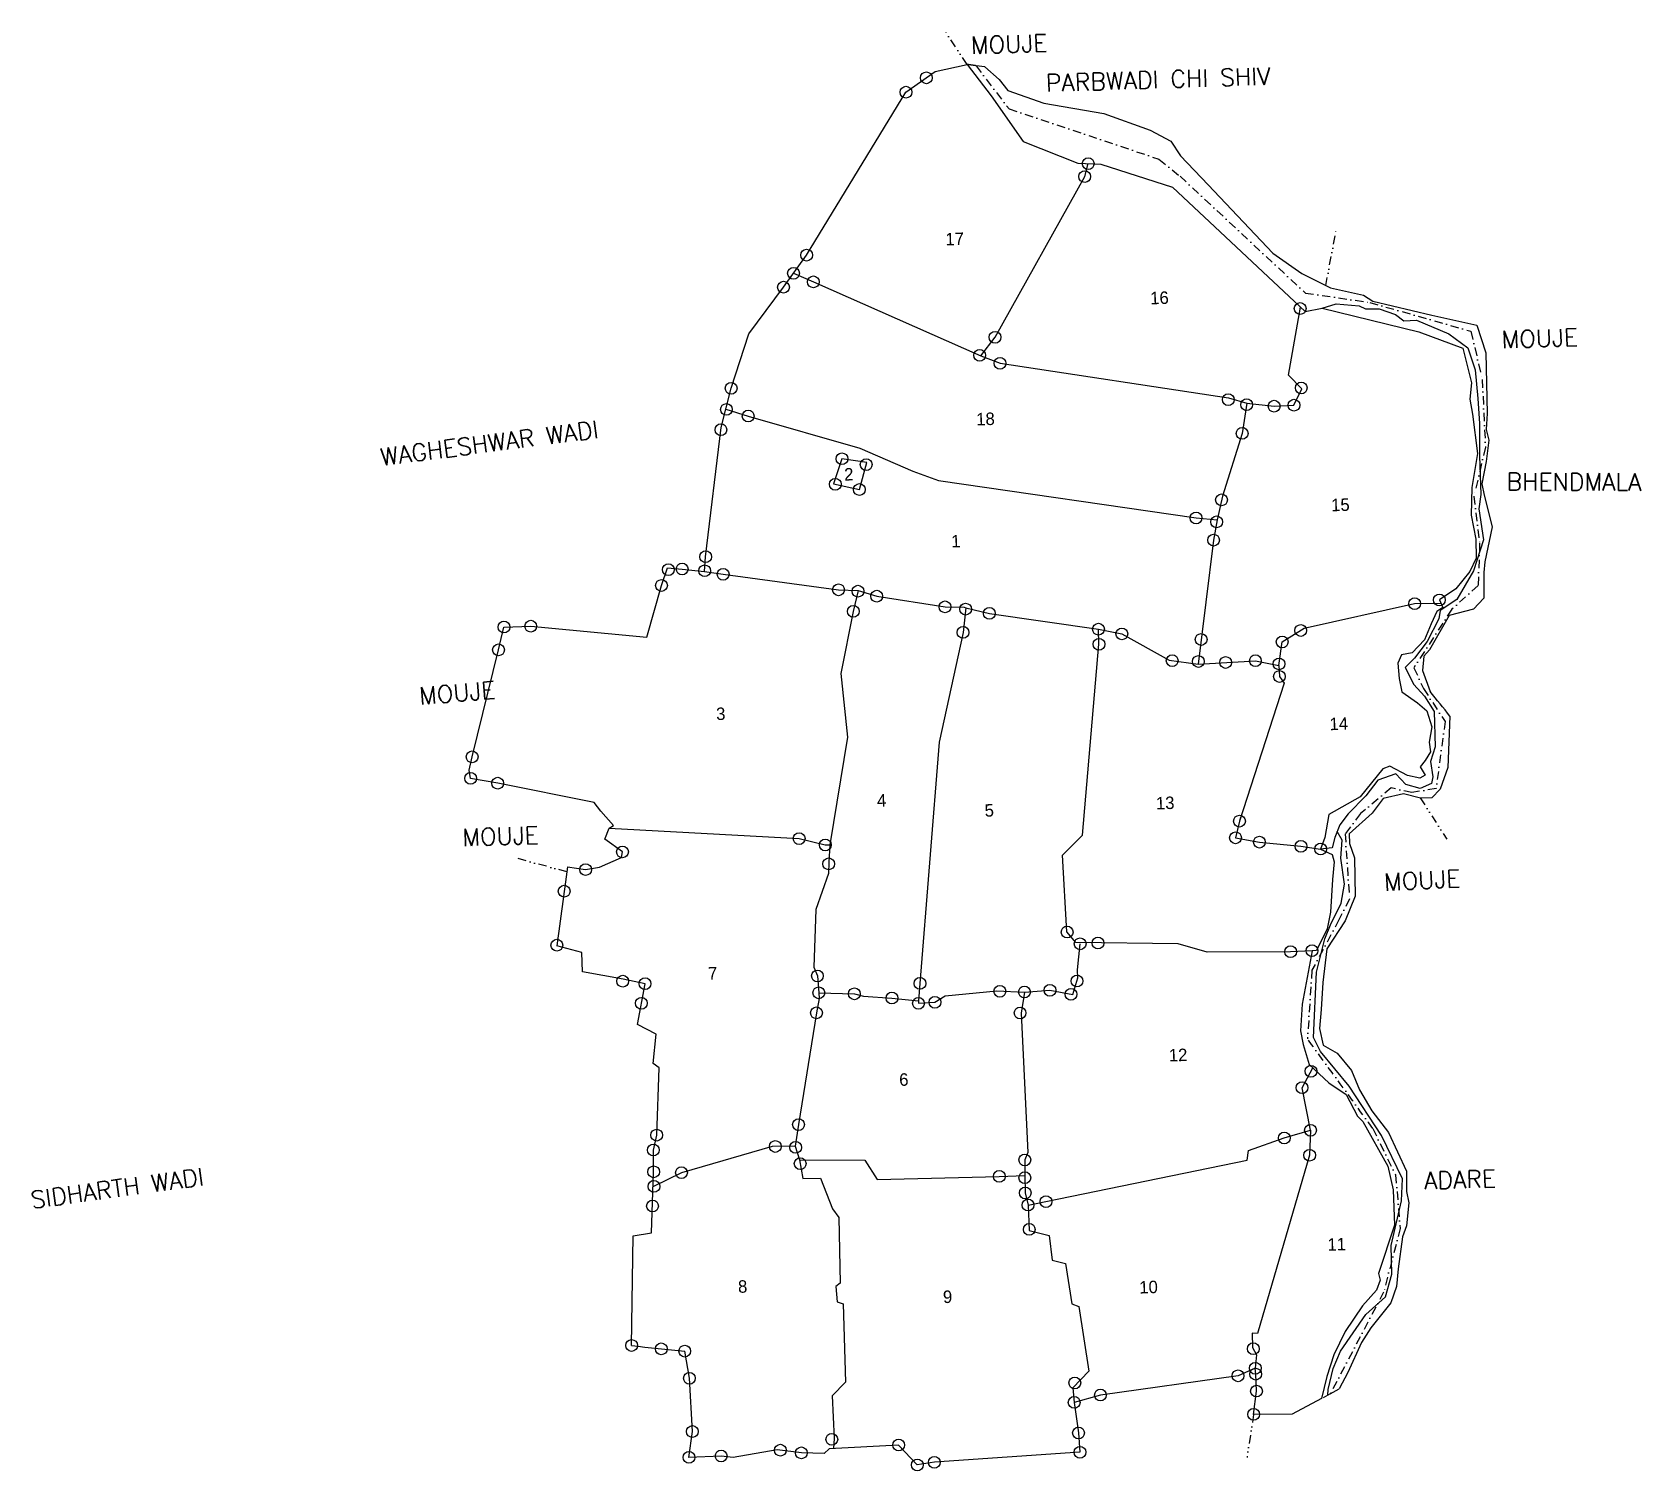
# Model space of a CAD drawing. Header units: metres. Extents: x 353859 to 354825, y 1751797 to 1752661.
import ezdxf
from ezdxf.enums import TextEntityAlignment as Align

# ---------------------------------------------------------------- set-up
doc = ezdxf.new("R2010")
doc.units = ezdxf.units.M
doc.header["$MEASUREMENT"] = 0
doc.linetypes.add('DASHDOT', pattern=[1, 0.5, -0.25, 0, -0.25])
doc.linetypes.add('DIVIDE', pattern=[1.25, 0.5, -0.25, 0, -0.25, 0, -0.25])
for name, color, linetype in [('LINE_WATER', 4, 'Continuous'), ('OFF', 1, 'Continuous'), ('POLY_PARCEL', 6, 'Continuous'), ('POLY_WATER', 4, 'Continuous'), ('TEXT_MAPOUT', 7, 'Continuous'), ('TEXT_PARCEL', 7, 'Continuous'), ('V_BOUND_LINE', 7, 'Continuous'), ('V_BOUND_STREAM_LINE', 7, 'DASHDOT'), ('V_DIVIDE_LINE', 7, 'DIVIDE')]:
    doc.layers.add(name, color=color, linetype=linetype)
doc.styles.get("Standard").update_dxf_attribs({"font": 'simplex.shx'})
doc.styles.add('TEXT_MAP', font='')
doc.styles.get('TEXT_MAP').set_extended_font_data('Kruti Dev 050')

msp = doc.modelspace()

# ---------------------------------------------------------------- linework, layer by layer
for centre in [(354396.18, 1752633.56), (354383.93, 1752624.92), (354491.35, 1752574.22), (354493.43, 1752581.99), (354324.22, 1752527), (354316.35, 1752516.11), (354310.33, 1752507.77), (354328.27, 1752510.96), (354620.8, 1752494.94), (354437.45, 1752477.68), (354428.22, 1752466.84), (354440.43, 1752462.04), (354278.88, 1752447.04), (354621.43, 1752447.25), (354577.58, 1752440.21), (354588.62, 1752437.17), (354276.04, 1752434.32), (354289.12, 1752430.34), (354605.15, 1752436.28), (354617.07, 1752436.86), (354272.71, 1752422.13), (354585.92, 1752419.92), (354345.45, 1752404.68), (354360.03, 1752401.18), (354341.44, 1752389.37), (354355.94, 1752386.19), (354573.53, 1752380), (354558.25, 1752369.13), (354570.59, 1752366.77), (354568.75, 1752355.8), (354263.56, 1752345.82), (354241.17, 1752338.07), (354249.43, 1752338.44), (354262.96, 1752337.4), (354274.06, 1752335.28), (354237.01, 1752328.56), (354343.41, 1752325.96), (354355.08, 1752325.11), (354366.35, 1752322.11), (354352.26, 1752313.02), (354407.39, 1752315.73), (354419.75, 1752314.35), (354434.05, 1752311.78), (354689.59, 1752317.64), (354704.45, 1752319.88), (354142.37, 1752303.58), (354158.47, 1752304.11), (354499.58, 1752302.29), (354418.24, 1752300.37), (354499.9, 1752293.23), (354513.66, 1752299.47), (354561.3, 1752296.14), (354609.99, 1752294.66), (354621.13, 1752301.52), (354139.08, 1752289.87), (354543.88, 1752283.37), (354559.65, 1752282.9), (354593.91, 1752283.36), (354576.02, 1752282.31), (354608.08, 1752281.45), (354608.33, 1752273.89), (354123.22, 1752225.61), (354122.31, 1752212.68), (354138.6, 1752209.79), (354584.33, 1752186.97), (354319.74, 1752176.49), (354581.96, 1752176.96), (354213.57, 1752168.5), (354335.44, 1752172.68), (354596.31, 1752174.35), (354621.25, 1752171.87), (354633.1, 1752170.19), (354191.43, 1752157.89), (354337.49, 1752161.31), (354178.55, 1752144.89), (354480.76, 1752120.35), (354174.15, 1752112.46), (354488.58, 1752113.3), (354499.29, 1752113.73), (354615.04, 1752108.51), (354627.91, 1752109.16), (354213.74, 1752090.83), (354227.15, 1752089.34), (354330.72, 1752093.99), (354392.31, 1752089.49), (354486.69, 1752090.93), (354331.53, 1752083.84), (354352.92, 1752083.24), (354375.47, 1752080.69), (354440.34, 1752084.76), (354455.12, 1752084.32), (354470.43, 1752085.39), (354483.08, 1752082.95), (354224.96, 1752077.57), (354330.15, 1752071.8), (354391.44, 1752077.54), (354401.33, 1752078.18), (354452.5, 1752071.72), (354627.25, 1752036.72), (354621.93, 1752026.84), (354319.35, 1752004.67), (354234.12, 1751998.35), (354611.24, 1751996.64), (354627.03, 1752001.26), (354232.12, 1751989.41), (354305.41, 1751991.53), (354317.6, 1751990.99), (354455.31, 1751983.45), (354626.46, 1751986.27), (354232.3, 1751976.31), (354249.03, 1751975.78), (354320.37, 1751981.21), (354439.97, 1751973.56), (354232.49, 1751967.56), (354455.34, 1751972.76), (354455.58, 1751963.62), (354231.63, 1751955.76), (354457.29, 1751956.33), (354468.05, 1751958.42), (354457.99, 1751941.71), (354219.05, 1751871.97), (354236.89, 1751869.96), (354251, 1751868.58), (354592.59, 1751870.03), (354593.8, 1751858.28), (354253.81, 1751852.27), (354485.36, 1751849.46), (354583.47, 1751853.75), (354594.07, 1751854.75), (354500.77, 1751842.17), (354594.55, 1751844.57), (354485, 1751837.79), (354592.82, 1751830.59), (354255.58, 1751820.27), (354487.62, 1751819.4), (354308.44, 1751809.05), (354339.34, 1751815.57), (354379.51, 1751812.17), (354253.54, 1751804.77), (354272.85, 1751805.56), (354321.06, 1751807.46), (354390.73, 1751800.22), (354400.98, 1751801.79), (354488.49, 1751807.81)]:
    msp.add_circle(centre, 3.54)
at = {"layer": 'LINE_WATER'}
for p, q in [((354633.95, 1752495.07), (354642.5, 1752497.67)), ((354642.5, 1752497.67), (354656.19, 1752496.55)), ((354656.19, 1752496.55), (354659.97, 1752494.81)), ((354659.97, 1752494.81), (354668.35, 1752494.76)), ((354668.35, 1752494.76), (354678.08, 1752491.35)), ((354678.08, 1752491.35), (354683.17, 1752487.47)), ((354683.17, 1752487.47), (354690.6, 1752488.02)), ((354690.6, 1752488.02), (354710.11, 1752479.64)), ((354710.11, 1752479.64), (354721.54, 1752471.31)), ((354721.54, 1752471.31), (354726, 1752458.12)), ((354726, 1752458.12), (354727.48, 1752440.98)), ((354727.48, 1752440.98), (354728.54, 1752425.86)), ((354728.54, 1752425.86), (354728.56, 1752406.48)), ((354728.56, 1752406.48), (354729.3, 1752383.19)), ((354729.3, 1752383.19), (354728.19, 1752374.67)), ((354728.19, 1752374.67), (354730.95, 1752356.02)), ((354730.95, 1752356.02), (354725.02, 1752337.39)), ((354725.02, 1752337.39), (354714.91, 1752320.11)), ((354714.91, 1752320.11), (354704.85, 1752313.48)), ((354704.02, 1752308.52), (354697.12, 1752295)), ((354704.85, 1752313.48), (354704.02, 1752308.52)), ((354697.12, 1752295), (354689.55, 1752284.89)), ((354689.55, 1752284.89), (354683.81, 1752279.19)), ((354683.81, 1752279.19), (354689.06, 1752269.1)), ((354689.06, 1752269.1), (354695.59, 1752262.1)), ((354695.59, 1752262.1), (354701.21, 1752252.81)), ((354701.21, 1752252.81), (354701.88, 1752231.53)), ((354701.88, 1752231.53), (354699.18, 1752222.87)), ((354699.18, 1752222.87), (354700.46, 1752213.64)), ((354667.37, 1752211.61), (354660.16, 1752202.11)), ((354678.3, 1752215.5), (354667.37, 1752211.61)), ((354684.23, 1752208.98), (354678.3, 1752215.5)), ((354692.98, 1752206.69), (354684.23, 1752208.98)), ((354699.8, 1752209.67), (354692.98, 1752206.69)), ((354700.46, 1752213.64), (354699.8, 1752209.67)), ((354660.16, 1752202.11), (354649.65, 1752191.32)), ((354649.65, 1752191.32), (354644.72, 1752184.86)), ((354644.72, 1752184.86), (354641.55, 1752177.15)), ((354645.94, 1752175.51), (354643.06, 1752180.83)), ((354639.97, 1752170.99), (354633.1, 1752170.19)), ((354641.55, 1752177.15), (354639.97, 1752170.99)), ((354645.29, 1752164.76), (354645.94, 1752175.51)), ((354647.36, 1752149.05), (354645.29, 1752164.76)), ((354645.35, 1752137.74), (354647.36, 1752149.05)), ((354639.05, 1752124.72), (354645.35, 1752137.74)), ((354635.55, 1752116.23), (354639.05, 1752124.72)), ((354630.64, 1752096.32), (354635.55, 1752116.23)), ((354628.72, 1752057.01), (354630.64, 1752096.32)), ((354632.92, 1752048.59), (354628.72, 1752057.01)), ((354650.15, 1752027.83), (354632.92, 1752048.59)), ((354669.69, 1751998.13), (354650.15, 1752027.83)), ((354682.21, 1751972.14), (354669.69, 1751998.13)), ((354681.64, 1751958.91), (354682.21, 1751972.14)), ((354675.38, 1751932.08), (354681.64, 1751958.91)), ((354675.93, 1751914.74), (354675.38, 1751932.08)), ((354671.99, 1751901.29), (354675.93, 1751914.74)), ((354660.21, 1751890.59), (354671.99, 1751901.29)), ((354645.11, 1751868.62), (354660.21, 1751890.59)), ((354640.71, 1751858.22), (354645.11, 1751868.62)), ((354637.55, 1751845.5), (354640.71, 1751858.22)), ((354637.36, 1751842.14), (354637.55, 1751845.5))]:
    msp.add_line(p, q, dxfattribs=at)
at = {"layer": 'OFF'}
for p, q in [((354431.37, 1752640.06), (354426.02, 1752640.81)), ((354638.91, 1751842.98), (354644.31, 1751845.89))]:
    msp.add_line(p, q, dxfattribs=at)
at = {"layer": 'POLY_PARCEL'}
for p, q in [((354491.35, 1752574.22), (354493.43, 1752581.99)), ((354437.45, 1752477.68), (354491.35, 1752574.22)), ((354316.35, 1752516.11), (354328.27, 1752510.96)), ((354328.27, 1752510.96), (354428.98, 1752466.51)), ((354613.71, 1752454.92), (354620.95, 1752495.82)), ((354428.98, 1752466.51), (354437.45, 1752477.68)), ((354428.98, 1752466.51), (354440.43, 1752462.04)), ((354440.43, 1752462.04), (354577.75, 1752441.21)), ((354621.89, 1752446.79), (354613.71, 1752454.92)), ((354577.75, 1752441.21), (354588.79, 1752438.17)), ((354617.07, 1752436.86), (354621.89, 1752446.79)), ((354275.69, 1752434.43), (354289.12, 1752430.34)), ((354588.79, 1752438.17), (354585.92, 1752419.92)), ((354588.79, 1752438.17), (354605.15, 1752436.28)), ((354605.15, 1752436.28), (354617.07, 1752436.86)), ((354289.12, 1752430.34), (354356.19, 1752410.99)), ((354585.92, 1752419.92), (354574.02, 1752382.2)), ((354345.45, 1752404.68), (354340.3, 1752389.66)), ((354360.39, 1752402.51), (354345.45, 1752404.68)), ((354355.94, 1752386.19), (354360.39, 1752402.51)), ((354356.19, 1752410.99), (354388.03, 1752397.14)), ((354388.03, 1752397.14), (354403.4, 1752391.68)), ((354340.3, 1752389.66), (354355.94, 1752386.19)), ((354403.4, 1752391.68), (354558.25, 1752369.13)), ((354574.02, 1752382.2), (354570.85, 1752367.96)), ((354558.25, 1752369.13), (354570.85, 1752367.96)), ((354570.85, 1752367.96), (354568.75, 1752355.8)), ((354568.75, 1752355.8), (354559.46, 1752281.34)), ((354262.91, 1752336.89), (354274.06, 1752335.28)), ((354274.06, 1752335.28), (354343.41, 1752325.96)), ((354343.41, 1752325.96), (354355.18, 1752325.54)), ((354355.18, 1752325.54), (354352.26, 1752313.02)), ((354355.18, 1752325.54), (354366.35, 1752322.11)), ((354366.35, 1752322.11), (354407.39, 1752315.73)), ((354407.39, 1752315.73), (354418.97, 1752315.43)), ((354419.88, 1752315.11), (354418.24, 1752300.37)), ((354418.97, 1752315.43), (354419.88, 1752315.11)), ((354419.88, 1752315.11), (354434.05, 1752311.78)), ((354623.15, 1752302.92), (354689.59, 1752317.64)), ((354689.59, 1752317.64), (354705.32, 1752317.9)), ((354352.26, 1752313.02), (354344.85, 1752275.67)), ((354434.05, 1752311.78), (354499.58, 1752302.29)), ((354418.24, 1752300.37), (354403.96, 1752234.47)), ((354499.58, 1752302.29), (354513.66, 1752299.47)), ((354499.9, 1752293.23), (354499.58, 1752302.29)), ((354513.66, 1752299.47), (354542.15, 1752283.59)), ((354609.99, 1752294.66), (354623.15, 1752302.92)), ((354490.02, 1752178.55), (354499.9, 1752293.23)), ((354607.99, 1752280.54), (354609.99, 1752294.66)), ((354542.15, 1752283.59), (354559.46, 1752281.34)), ((354559.46, 1752281.34), (354593.91, 1752283.36)), ((354593.91, 1752283.36), (354607.99, 1752280.54)), ((354607.99, 1752280.54), (354608.33, 1752273.89)), ((354344.85, 1752275.67), (354348.87, 1752237.51)), ((354611.26, 1752269.79), (354584.33, 1752186.97)), ((354608.33, 1752273.89), (354611.26, 1752269.79)), ((354348.87, 1752237.51), (354338.09, 1752172.7)), ((354403.96, 1752234.47), (354392.31, 1752089.49)), ((354205.48, 1752182.74), (354319.74, 1752176.49)), ((354584.33, 1752186.97), (354581.96, 1752176.96)), ((354584.85, 1752189.17), (354584.33, 1752186.97)), ((354319.74, 1752176.49), (354335.44, 1752172.68)), ((354335.44, 1752172.68), (354338.09, 1752172.7)), ((354338.09, 1752172.7), (354337.51, 1752162.37)), ((354477.92, 1752166.47), (354490.02, 1752178.55)), ((354581.96, 1752176.96), (354596.31, 1752174.35)), ((354596.31, 1752174.35), (354621.25, 1752171.87)), ((354621.25, 1752171.87), (354633.1, 1752170.19)), ((354337.51, 1752162.37), (354337.37, 1752155.59)), ((354480.65, 1752120.49), (354477.92, 1752166.47)), ((354337.37, 1752155.59), (354329.8, 1752133.89)), ((354329.8, 1752133.89), (354328.58, 1752099.2)), ((354485.99, 1752114.13), (354480.65, 1752120.49)), ((354547.49, 1752113.36), (354485.99, 1752114.13)), ((354487.09, 1752097.74), (354488.58, 1752113.3)), ((354565, 1752108.23), (354547.49, 1752113.36)), ((354615.04, 1752108.51), (354565, 1752108.23)), ((354627.91, 1752109.16), (354615.04, 1752108.51)), ((354328.58, 1752099.2), (354330.72, 1752093.99)), ((354330.72, 1752093.99), (354331.53, 1752083.84)), ((354484.26, 1752082.8), (354487.25, 1752092.79)), ((354487.25, 1752092.79), (354487.09, 1752097.74)), ((354331.53, 1752083.84), (354331.81, 1752080.35)), ((354331.53, 1752083.84), (354352.92, 1752083.24)), ((354352.92, 1752083.24), (354358.36, 1752081.92)), ((354392.31, 1752089.49), (354391.55, 1752079.05)), ((354407.49, 1752082.01), (354438.58, 1752084.99)), ((354438.58, 1752084.99), (354455.12, 1752084.32)), ((354455.12, 1752084.32), (354453.17, 1752071.63)), ((354455.12, 1752084.32), (354470.43, 1752085.39)), ((354470.43, 1752085.39), (354484.26, 1752082.8)), ((354331.81, 1752080.35), (354330.15, 1752071.8)), ((354358.36, 1752081.92), (354375.47, 1752080.69)), ((354375.47, 1752080.69), (354391.55, 1752079.05)), ((354391.55, 1752079.05), (354391.44, 1752077.54)), ((354391.44, 1752077.54), (354401.33, 1752078.18)), ((354401.33, 1752078.18), (354407.49, 1752082.01)), ((354330.15, 1752071.8), (354319.35, 1752004.67)), ((354453.17, 1752071.63), (354457.07, 1751987.88)), ((354621.93, 1752026.84), (354628.39, 1752038.82)), ((354627.03, 1752001.26), (354621.93, 1752026.84)), ((354319.35, 1752004.67), (354317.4, 1751991.62)), ((354589.74, 1751989.19), (354611.24, 1751996.64)), ((354611.24, 1751996.64), (354627.03, 1752001.26)), ((354627.03, 1752001.26), (354626.46, 1751986.27)), ((354303.52, 1751991.51), (354249.03, 1751975.78)), ((354317.4, 1751991.62), (354303.52, 1751991.51)), ((354317.4, 1751991.62), (354319.97, 1751983.45)), ((354457.07, 1751987.88), (354455.31, 1751983.45)), ((354588.93, 1751983.22), (354589.74, 1751989.19)), ((354319.97, 1751983.45), (354359.3, 1751983.37)), ((354319.97, 1751983.45), (354321.98, 1751972.24)), ((354359.3, 1751983.37), (354366.61, 1751971.72)), ((354455.31, 1751983.45), (354455.29, 1751974.12)), ((354468.05, 1751958.42), (354588.93, 1751983.22)), ((354626.46, 1751986.27), (354595.22, 1751879.16)), ((354249.03, 1751975.78), (354232.16, 1751967.47)), ((354321.98, 1751972.24), (354332.54, 1751972.57)), ((354332.54, 1751972.57), (354339.74, 1751953.98)), ((354366.61, 1751971.72), (354439.97, 1751973.56)), ((354439.97, 1751973.56), (354455.29, 1751974.12)), ((354455.29, 1751974.12), (354455.58, 1751963.62)), ((354455.58, 1751963.62), (354457.29, 1751956.33)), ((354457.29, 1751956.33), (354468.05, 1751958.42)), ((354339.74, 1751953.98), (354343.54, 1751948.82)), ((354343.54, 1751948.82), (354344.44, 1751909.38)), ((354457.29, 1751956.33), (354457.99, 1751941.02)), ((354457.99, 1751941.02), (354469.98, 1751938.09)), ((354469.98, 1751938.09), (354471.76, 1751923.3)), ((354471.76, 1751923.3), (354479.76, 1751921.24)), ((354479.76, 1751921.24), (354483.5, 1751896.93)), ((354344.44, 1751909.38), (354341.87, 1751907.32)), ((354341.87, 1751907.32), (354342.49, 1751898.1)), ((354342.49, 1751898.1), (354346.16, 1751896.9)), ((354346.16, 1751896.9), (354347.64, 1751849.92)), ((354483.5, 1751896.93), (354487.89, 1751895.33)), ((354487.89, 1751895.33), (354493.74, 1751856.57)), ((354595.22, 1751879.16), (354591.9, 1751879.38)), ((354591.9, 1751879.38), (354592.17, 1751870.81)), ((354592.17, 1751870.81), (354594.63, 1751866.27)), ((354594.63, 1751866.27), (354593.8, 1751858.28)), ((354493.74, 1751856.57), (354484.14, 1751846.57)), ((354347.64, 1751849.92), (354339.63, 1751841.75)), ((354339.63, 1751841.75), (354340.78, 1751816.04)), ((354484.14, 1751846.57), (354485, 1751837.79)), ((354340.78, 1751816.04), (354340.29, 1751810.04))]:
    msp.add_line(p, q, dxfattribs=at)
at = {"layer": 'POLY_WATER'}
for p, q in [((354420.67, 1752641.56), (354435.09, 1752622.64)), ((354431.37, 1752640.06), (354439.85, 1752632.55)), ((354439.85, 1752632.55), (354445.1, 1752625.85)), ((354445.1, 1752625.85), (354466.86, 1752618.31)), ((354435.09, 1752622.64), (354454.27, 1752595.34)), ((354466.86, 1752618.31), (354502.78, 1752612.12)), ((354502.78, 1752612.12), (354530.57, 1752602.02)), ((354454.27, 1752595.34), (354487.2, 1752582.2)), ((354530.57, 1752602.02), (354543.14, 1752595.55)), ((354543.14, 1752595.55), (354548.92, 1752586.59)), ((354548.92, 1752586.59), (354565.49, 1752569.27)), ((354487.2, 1752582.2), (354500.95, 1752581.72)), ((354500.95, 1752581.72), (354544.12, 1752567.87)), ((354544.12, 1752567.87), (354623.87, 1752493.08)), ((354565.49, 1752569.27), (354604.44, 1752528.2)), ((354604.44, 1752528.2), (354621.77, 1752515.93)), ((354621.77, 1752515.93), (354638.99, 1752507.33)), ((354638.99, 1752507.33), (354658.82, 1752502.92)), ((354658.82, 1752502.92), (354664.42, 1752499.44)), ((354664.42, 1752499.44), (354699.95, 1752490.96)), ((354623.87, 1752493.08), (354633.95, 1752495.07)), ((354633.95, 1752495.07), (354692.1, 1752480.9)), ((354699.95, 1752490.96), (354726.87, 1752484.86)), ((354692.1, 1752480.9), (354718.51, 1752471.21)), ((354726.87, 1752484.86), (354732.41, 1752468.41)), ((354718.51, 1752471.21), (354723.75, 1752450.34)), ((354732.41, 1752468.41), (354733.1, 1752431.84)), ((354723.75, 1752450.34), (354722.72, 1752440.56)), ((354722.72, 1752440.56), (354724.38, 1752431.47)), ((354724.38, 1752431.47), (354727.41, 1752407.78)), ((354733.1, 1752431.84), (354732.49, 1752422.21)), ((354732.49, 1752422.21), (354734.06, 1752415.86)), ((354734.06, 1752415.86), (354732.64, 1752403.01)), ((354727.41, 1752407.78), (354723.93, 1752387.36)), ((354732.64, 1752403.01), (354729.85, 1752389.66)), ((354723.93, 1752387.36), (354723.53, 1752370.88)), ((354729.85, 1752389.66), (354731.44, 1752382.85)), ((354731.44, 1752382.85), (354736.16, 1752363.79)), ((354723.53, 1752370.88), (354726.28, 1752356.34)), ((354736.16, 1752363.79), (354731.78, 1752342.84)), ((354726.28, 1752356.34), (354726.64, 1752344.91)), ((354726.64, 1752344.91), (354722.77, 1752337.02)), ((354722.77, 1752337.02), (354714.32, 1752326.59)), ((354731.78, 1752342.84), (354731.06, 1752336.42)), ((354731.06, 1752336.42), (354731.1, 1752320.87)), ((354714.32, 1752326.59), (354704.45, 1752319.88)), ((354706.43, 1752315.37), (354702.84, 1752312.97)), ((354704.45, 1752319.88), (354706.43, 1752315.37)), ((354731.1, 1752320.87), (354724.89, 1752314.27)), ((354699.41, 1752305.54), (354695.59, 1752295.81)), ((354710.35, 1752310.61), (354698.56, 1752289.96)), ((354702.84, 1752312.97), (354699.41, 1752305.54)), ((354724.89, 1752314.27), (354710.35, 1752310.61)), ((354695.59, 1752295.81), (354688, 1752288.09)), ((354681.62, 1752286.98), (354679.5, 1752281.88)), ((354688, 1752288.09), (354681.62, 1752286.98)), ((354695.02, 1752286.19), (354694.38, 1752277.48)), ((354698.56, 1752289.96), (354695.02, 1752286.19)), ((354679.5, 1752281.88), (354680.24, 1752272.76)), ((354694.38, 1752277.48), (354698.9, 1752264.81)), ((354680.24, 1752272.76), (354681.87, 1752264.58)), ((354681.87, 1752264.58), (354691.24, 1752258.01)), ((354691.24, 1752258.01), (354696.89, 1752253.16)), ((354696.89, 1752253.16), (354699.93, 1752243.65)), ((354710.81, 1752250.09), (354709.49, 1752219.22)), ((354699.93, 1752243.65), (354698.39, 1752234.45)), ((354699.04, 1752228.53), (354695.99, 1752223.4)), ((354698.39, 1752234.45), (354699.04, 1752228.53)), ((354670.5, 1752218.48), (354656.84, 1752201.58)), ((354674.58, 1752219.98), (354670.5, 1752218.48)), ((354685.29, 1752214.37), (354674.58, 1752219.98)), ((354695.99, 1752223.4), (354692.91, 1752219.64)), ((354692.91, 1752219.64), (354695.81, 1752214.7)), ((354709.49, 1752219.22), (354704.86, 1752206.26)), ((354692.66, 1752212.78), (354685.29, 1752214.37)), ((354695.81, 1752214.7), (354692.66, 1752212.78)), ((354656.84, 1752201.58), (354637.94, 1752190.93)), ((354670.7, 1752200.61), (354664.11, 1752191.72)), ((354682.98, 1752203.29), (354670.7, 1752200.61)), ((354693.13, 1752200.86), (354682.98, 1752203.29)), ((354699.99, 1752201.08), (354693.13, 1752200.86)), ((354704.86, 1752206.26), (354699.99, 1752201.08)), ((354637.94, 1752190.93), (354635.63, 1752177.13)), ((354664.11, 1752191.72), (354650.3, 1752179.39)), ((354635.63, 1752177.13), (354633.1, 1752170.19)), ((354633.1, 1752170.19), (354640.05, 1752166.86)), ((354650.3, 1752179.39), (354650.49, 1752173.45)), ((354650.49, 1752173.45), (354653.5, 1752164.85)), ((354640.05, 1752166.86), (354641.28, 1752162.53)), ((354641.28, 1752162.53), (354640.24, 1752151.98)), ((354653.5, 1752164.85), (354653.74, 1752141.82)), ((354640.24, 1752151.98), (354639.03, 1752132.27)), ((354653.74, 1752141.82), (354647.8, 1752126.99)), ((354639.03, 1752132.27), (354636.96, 1752122.32)), ((354636.96, 1752122.32), (354630.67, 1752109.3)), ((354647.8, 1752126.99), (354636.88, 1752110.19)), ((354627.91, 1752109.16), (354621.9, 1752077.02)), ((354630.67, 1752109.3), (354627.91, 1752109.16)), ((354636.88, 1752110.19), (354634.31, 1752089.98)), ((354634.31, 1752089.98), (354633.44, 1752073.84)), ((354621.9, 1752077.02), (354621.04, 1752060.98)), ((354633.44, 1752073.84), (354632.43, 1752062.37)), ((354621.04, 1752060.98), (354622.67, 1752052.8)), ((354632.43, 1752062.37), (354634.58, 1752052.37)), ((354622.67, 1752052.8), (354626.27, 1752040.81)), ((354634.58, 1752052.37), (354642.97, 1752047.61)), ((354642.97, 1752047.61), (354651.57, 1752037.21)), ((354626.27, 1752040.81), (354638.07, 1752029.74)), ((354651.57, 1752037.21), (354656.52, 1752025.48)), ((354638.07, 1752029.74), (354648.37, 1752022.75)), ((354656.52, 1752025.48), (354663.79, 1752012.9)), ((354648.37, 1752022.75), (354655.19, 1752009.7)), ((354655.19, 1752009.7), (354658.49, 1752006.6)), ((354658.49, 1752006.6), (354673.54, 1751979.63)), ((354663.79, 1752012.9), (354673.81, 1751999.95)), ((354673.81, 1751999.95), (354684.66, 1751976.75)), ((354673.54, 1751979.63), (354676.73, 1751965.56)), ((354684.66, 1751976.75), (354684.59, 1751964.4)), ((354676.73, 1751965.56), (354677.39, 1751944.35)), ((354684.59, 1751964.4), (354686.18, 1751957.59)), ((354686.18, 1751957.59), (354684.78, 1751943.82)), ((354677.39, 1751944.35), (354667.77, 1751915.24)), ((354684.78, 1751943.82), (354682.24, 1751937.34)), ((354682.24, 1751937.34), (354679.64, 1751918.05)), ((354668.82, 1751911.15), (354666.72, 1751905.14)), ((354667.77, 1751915.24), (354668.82, 1751911.15)), ((354679.64, 1751918.05), (354678.6, 1751907.5)), ((354666.72, 1751905.14), (354658.31, 1751895.73)), ((354678.6, 1751907.5), (354675.2, 1751897.63)), ((354658.31, 1751895.73), (354647.81, 1751880.31)), ((354675.2, 1751897.63), (354663.31, 1751882.62)), ((354647.81, 1751880.31), (354640.92, 1751866.37)), ((354663.31, 1751882.62), (354657.63, 1751873.75)), ((354657.63, 1751873.75), (354649.5, 1751855.66)), ((354640.92, 1751866.37), (354636.75, 1751853.43)), ((354636.75, 1751853.43), (354633.51, 1751840.06)), ((354649.5, 1751855.66), (354644.31, 1751845.89))]:
    msp.add_line(p, q, dxfattribs=at)
msp.add_arc((354101.63, 1751769.22), 776.1, 38.28698, 39.68487, dxfattribs=at)
at = {"layer": 'V_BOUND_LINE'}
for p, q in [((354383.93, 1752624.92), (354401.49, 1752637.3)), ((354401.49, 1752637.3), (354420.67, 1752641.56)), ((354324.22, 1752527), (354383.93, 1752624.92)), ((354310.33, 1752507.77), (354324.22, 1752527)), ((354289.44, 1752479.64), (354310.33, 1752507.77)), ((354278.88, 1752447.04), (354289.44, 1752479.64)), ((354272.89, 1752423.4), (354278.88, 1752447.04)), ((354263.56, 1752345.82), (354272.89, 1752423.4)), ((354262.91, 1752336.89), (354263.56, 1752345.82)), ((354237.01, 1752328.56), (354240.57, 1752339.11)), ((354240.57, 1752339.11), (354249.43, 1752338.44)), ((354249.43, 1752338.44), (354262.91, 1752336.89)), ((354228.13, 1752297.51), (354237.01, 1752328.56)), ((354139.08, 1752289.87), (354142.37, 1752303.58)), ((354142.37, 1752303.58), (354158.47, 1752304.11)), ((354158.47, 1752304.11), (354228.13, 1752297.51)), ((354123.22, 1752225.61), (354139.08, 1752289.87)), ((354121.39, 1752217.61), (354123.22, 1752225.61)), ((354122.31, 1752212.68), (354121.39, 1752217.61)), ((354138.6, 1752209.79), (354122.31, 1752212.68)), ((354196.59, 1752198.1), (354138.6, 1752209.79)), ((354200.57, 1752192.89), (354196.59, 1752198.1)), ((354208.1, 1752184.35), (354200.57, 1752192.89)), ((354203.01, 1752176.18), (354205.48, 1752182.74)), ((354205.48, 1752182.74), (354208.1, 1752184.35)), ((354213.57, 1752168.5), (354203.01, 1752176.18)), ((354199.72, 1752159.29), (354212.91, 1752165.04)), ((354212.91, 1752165.04), (354213.57, 1752168.5)), ((354180.62, 1752159.45), (354191.43, 1752157.89)), ((354191.43, 1752157.89), (354199.72, 1752159.29)), ((354189.13, 1752107.98), (354174.1, 1752112.09)), ((354189.49, 1752096.55), (354189.13, 1752107.98)), ((354213.99, 1752092.08), (354189.49, 1752096.55)), ((354227.15, 1752089.34), (354213.99, 1752092.08)), ((354222.58, 1752064.78), (354227.15, 1752089.34)), ((354233.84, 1752059.03), (354222.58, 1752064.78)), ((354232.1, 1752041.42), (354233.84, 1752059.03)), ((354235.62, 1752038.86), (354232.1, 1752041.42)), ((354234.12, 1751998.35), (354235.62, 1752038.86)), ((354232.12, 1751989.41), (354234.12, 1751998.35)), ((354232.3, 1751976.31), (354232.12, 1751989.41)), ((354231.08, 1751939.67), (354232.3, 1751976.31)), ((354220.06, 1751937.79), (354231.08, 1751939.67)), ((354219.05, 1751871.97), (354220.06, 1751937.79)), ((354253.81, 1751852.27), (354251, 1751868.58)), ((354255.58, 1751820.27), (354253.81, 1751852.27)), ((354583.47, 1751853.75), (354500.77, 1751842.17)), ((354593.8, 1751858.28), (354583.47, 1751853.75)), ((354594.07, 1751854.75), (354593.8, 1751858.28)), ((354594.55, 1751844.57), (354594.07, 1751854.75)), ((354500.77, 1751842.17), (354485, 1751837.79)), ((354592.82, 1751830.59), (354594.55, 1751844.57)), ((354485, 1751837.79), (354487.62, 1751819.4)), ((354633.51, 1751840.06), (354616.02, 1751830.68)), ((354616.02, 1751830.68), (354592.82, 1751830.59)), ((354253.54, 1751804.77), (354255.58, 1751820.27)), ((354487.62, 1751819.4), (354488.49, 1751807.81)), ((354272.85, 1751805.56), (354253.54, 1751804.77)), ((354280.14, 1751804.64), (354272.85, 1751805.56)), ((354306.49, 1751809.29), (354280.14, 1751804.64)), ((354321.06, 1751807.46), (354306.49, 1751809.29)), ((354334.82, 1751807.14), (354321.06, 1751807.46)), ((354337.79, 1751809.9), (354334.82, 1751807.14)), ((354379.51, 1751812.17), (354337.79, 1751809.9)), ((354390.73, 1751800.22), (354379.51, 1751812.17)), ((354488.49, 1751807.81), (354400.98, 1751801.79)), ((354400.98, 1751801.79), (354390.73, 1751800.22))]:
    msp.add_line(p, q, dxfattribs=at)
for centre, radius, start, end in [((357788.01, 1751638.99), 3644.74, 171.79028, 172.54179), ((354352.11, 1752976.31), 1112.33, 263.1294, 264.78482)]:
    msp.add_arc(centre, radius, start, end, dxfattribs=at)
at = {"layer": 'V_BOUND_STREAM_LINE', "ltscale": 0.1}
msp.add_line((354426.02, 1752640.81), (354420.67, 1752641.56), dxfattribs=at)
at = {"layer": 'V_BOUND_STREAM_LINE', "ltscale": 10}
for p, q in [((354426.02, 1752640.81), (354445.85, 1752614.86)), ((354445.85, 1752614.86), (354535.96, 1752584.65)), ((354535.96, 1752584.65), (354548.62, 1752574.41)), ((354548.62, 1752574.41), (354623.92, 1752504.27)), ((354623.92, 1752504.27), (354662.64, 1752498.61)), ((354662.64, 1752498.61), (354723.4, 1752481.3)), ((354723.4, 1752481.3), (354730.21, 1752452.36)), ((354730.21, 1752452.36), (354732.15, 1752411.58)), ((354732.15, 1752411.58), (354725.19, 1752382.27)), ((354725.19, 1752382.27), (354728.64, 1752353.97)), ((354728.64, 1752353.97), (354727.67, 1752328.6)), ((354727.67, 1752328.6), (354711.93, 1752314.3)), ((354711.93, 1752314.3), (354689.14, 1752279.16)), ((354689.14, 1752279.16), (354694.85, 1752266.61)), ((354694.85, 1752266.61), (354707.91, 1752246.9)), ((354707.91, 1752246.9), (354702.46, 1752206.6)), ((354675.41, 1752206.93), (354657.14, 1752191.56)), ((354687.93, 1752204.17), (354675.41, 1752206.93)), ((354702.46, 1752206.6), (354687.93, 1752204.17)), ((354657.14, 1752191.56), (354647.8, 1752179.32)), ((354647.8, 1752179.32), (354650.4, 1752140.27)), ((354650.4, 1752140.27), (354644.09, 1752127.64)), ((354644.09, 1752127.64), (354627.84, 1752097.42)), ((354627.84, 1752097.42), (354625.2, 1752056.11)), ((354664.42, 1752002.33), (354678.13, 1751974.45)), ((354678.13, 1751974.45), (354680.93, 1751942.33)), ((354680.93, 1751942.33), (354670.92, 1751903.93)), ((354670.92, 1751903.93), (354638.91, 1751842.98)), ((354638.91, 1751842.98), (354633.51, 1751840.06))]:
    msp.add_line(p, q, dxfattribs=at)
msp.add_arc((345387.1, 1745277.7), 11458.16, 35.936336, 36.269182, dxfattribs=at)
at = {"layer": 'V_DIVIDE_LINE', "ltscale": 10}
for p, q in [((354420.67, 1752641.56), (354407.9, 1752660.96)), ((354636.17, 1752508.74), (354642.43, 1752542.23)), ((354692.92, 1752200.91), (354708.97, 1752176.25)), ((354180.21, 1752156.56), (354149.77, 1752164.74)), ((354592.82, 1751830.59), (354588.85, 1751804.76))]:
    msp.add_line(p, q, dxfattribs=at)

# ---------------------------------------------------------------- texts
at = {"layer": 'TEXT_MAPOUT'}
for s, height, rotation, p in [('MOUJE', 10.4, 1.80453, (354423.09, 1752647.85)), ('PARBWADI CHI SHIV', 10.4001, 1.80453, (354468.15, 1752625.2)), ('MOUJE', 10.4, 1.80453, (354741.98, 1752471.1)), ('WAGHESHWAR WADI', 10.4001, 7.36977, (354068.86, 1752400.44)), ('BHENDMALA', 10.4, 359.83208, (354744.81, 1752385.75)), ('MOUJE', 10.4, 4.89471, (354091.83, 1752256.86)), ('MOUJE', 10.4, 1.80453, (354117.52, 1752171.97)), ('MOUJE', 10.4, 2.9722, (354671.45, 1752145.07)), ('SIDHARTH WADI', 10.4001, 7.80604, (353858.75, 1751954.14)), ('ADARE', 10.4, 1.80453, (354695.41, 1751965.77))]:
    msp.add_text(s, height=height, rotation=rotation, dxfattribs=at).set_placement(p)
at = {"layer": 'TEXT_PARCEL', "style": 'TEXT_MAP'}
for s, height, p in [('17', 7.488, (354413.18, 1752536.74)), ('16', 7.488, (354536.24, 1752501.36)), ('18', 7.488, (354431.7, 1752428.62)), ('2', 7.49, (354349.57, 1752395.42)), ('15', 7.488, (354644.96, 1752376.96)), ('1', 7.49, (354413.92, 1752355.2)), ('3', 7.49, (354272.63, 1752251.49)), ('14', 7.488, (354644, 1752245.5)), ('4', 7.49, (354369.29, 1752199.42)), ('13', 7.488, (354539.69, 1752197.92)), ('5', 7.49, (354433.98, 1752193.4)), ('7', 7.49, (354267.75, 1752095.57)), ('12', 7.488, (354547.46, 1752046.53)), ('6', 7.49, (354382.64, 1752031.75)), ('11', 7.488, (354642.75, 1751932.77)), ('8', 7.49, (354285.79, 1751907.43)), ('10', 7.488, (354529.69, 1751907.07)), ('9', 7.49, (354408.93, 1751901.25))]:
    msp.add_text(s, height=height, rotation=1.80453, dxfattribs=at).set_placement(p, align=Align.MIDDLE)

doc.saveas('drawing.dxf')
